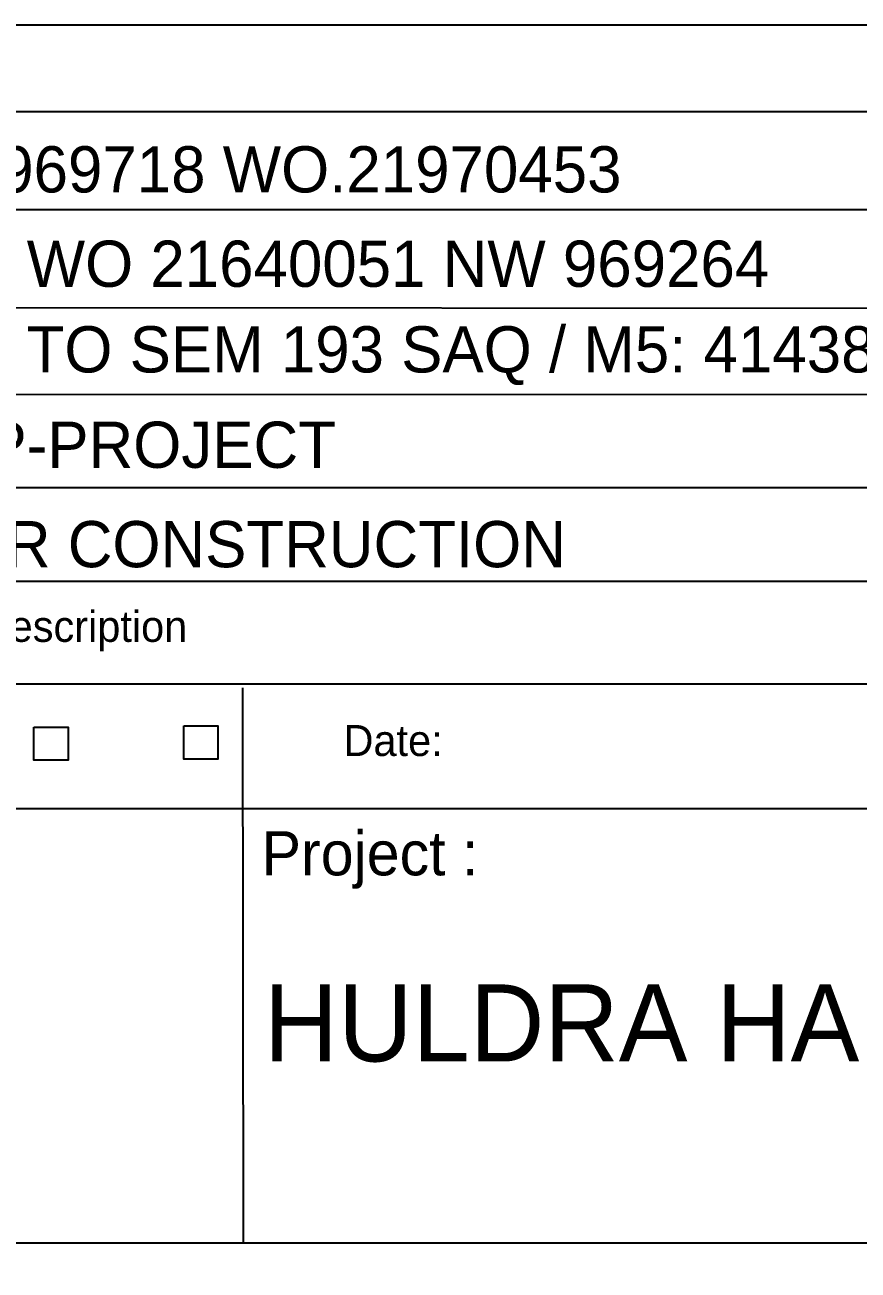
# Model space of a CAD drawing. Extents: x 0 to 841, y 0 to 594.
# Drawn here: x 719.4 to 773.5, y 82.5 to 163.3 of the extents above; entities that cross this region are included whole.
import ezdxf

# ---------------------------------------------------------------- set-up
doc = ezdxf.new("R2010")
doc.units = 0
doc.layers.add('01-LIN-025-A', color=7, linetype='Continuous')
doc.layers.add('02-LIN-025-B', color=7, linetype='Continuous')

msp = doc.modelspace()

# ---------------------------------------------------------------- linework, layer by layer
at = {"layer": '01-LIN-025-A'}
for p, q in [((648.825, 157.648), (829.269, 157.648)), ((648.825, 151.274), (829.269, 151.274)), ((648.827, 151.323), (829.268, 151.226)), ((648.827, 144.949), (829.268, 144.852)), ((648.827, 144.949), (829.268, 144.852)), ((648.828, 139.29), (829.27, 139.285)), ((648.828, 139.29), (829.27, 139.285)), ((648.817, 133.231), (829.275, 133.231)), ((648.817, 133.231), (829.275, 133.231)), ((648.813, 127.167), (829.263, 127.167)), ((648.813, 127.167), (829.263, 127.167)), ((733.55, 120.235), (733.589, 84.191)), ((733.55, 120.235), (733.589, 84.191)), ((648.723, 112.418), (829.276, 112.418)), ((648.723, 112.418), (829.276, 112.418))]:
    msp.add_line(p, q, dxfattribs=at)
for points in [[(648.784, 84.124), (648.842, 163.258), (829.267, 163.258)], [(648.784, 84.124), (648.842, 163.258), (829.267, 163.258)], [(829.257, 120.491), (648.808, 120.475)], [(829.257, 120.491), (648.808, 120.475)]]:
    msp.add_lwpolyline(points, dxfattribs=at)
for points in [[(720.012, 117.693), (722.223, 117.693), (722.223, 115.548), (720.012, 115.548)], [(720.012, 117.693), (722.223, 117.693), (722.223, 115.548), (720.012, 115.548)], [(729.739, 117.769), (731.95, 117.769), (731.95, 115.624), (729.739, 115.624)], [(729.739, 117.769), (731.95, 117.769), (731.95, 115.624), (729.739, 115.624)], [(648.81, 84.229), (829.271, 84.229), (829.271, 10.406), (648.81, 10.406)], [(648.81, 84.229), (829.271, 84.229), (829.271, 10.406), (648.81, 10.406)]]:
    msp.add_lwpolyline(points, close=True, dxfattribs=at)

# ---------------------------------------------------------------- texts
for s, height, p in [('Description', 2.01251, (716.495, 123.224)), ('Description', 2.01251, (716.495, 123.224)), ('Date:', 2.0126, (740.094, 115.817)), ('Date:', 2.0126, (740.094, 115.817)), ('Project :', 2.8671, (734.784, 108.074)), ('Project :', 2.8671, (734.784, 108.074))]:
    msp.add_text(s, height=height, dxfattribs=at).set_placement(p)
at = {"layer": '02-LIN-025-B'}
for s, height, p in [('AS BUILT NW.969718 WO.21970453', 3, (691.01, 152.386)), ('AS BUILT ACC WO 21640051 NW 969264', 3, (691.01, 146.262)), ('AS BUILT ACC TO SEM 193 SAQ / M5: 41438732', 3, (691, 140.706)), ('AS BUILT, HHP-PROJECT', 3, (691.01, 134.515)), ('REISSUED FOR CONSTRUCTION', 3, (691, 128.065)), ('HULDRA HALEPRODUKSJON', 5, (734.92, 96))]:
    msp.add_text(s, height=height, dxfattribs=at).set_placement(p)

doc.saveas('drawing.dxf')
